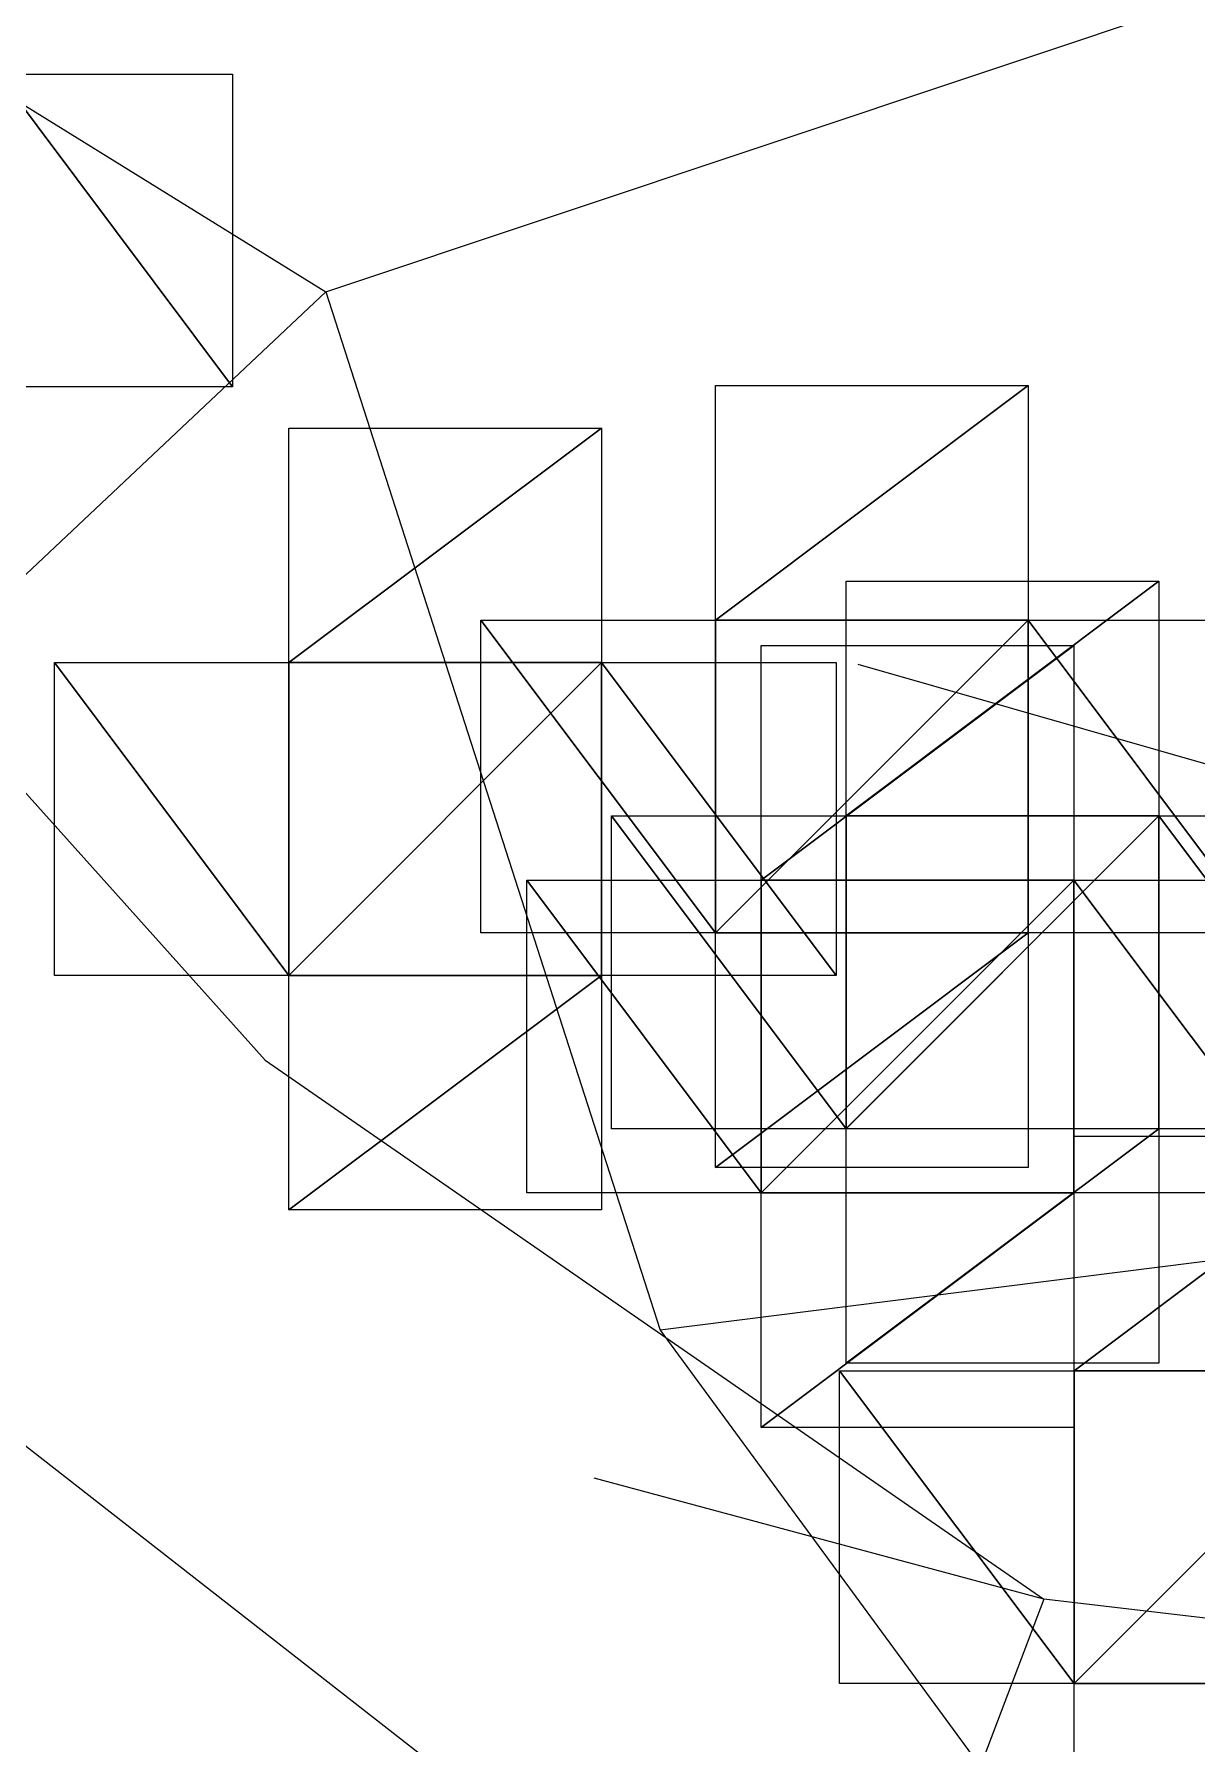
# Model space of a CAD drawing. Header units: metres. Extents: x -204 to 160, y -126 to 162.
# Drawn here: x -73.33 to -51.02, y -8.29 to 24.51 of the extents above; entities that cross this region are included whole.
import ezdxf

# ---------------------------------------------------------------- set-up
doc = ezdxf.new("R2010")
doc.units = ezdxf.units.M

msp = doc.modelspace()

# ---------------------------------------------------------------- linework, layer by layer
for p, q in [((-85.72359, 30.696587, -249.56717), (-67.73197, 19.568275, -249.09187)), ((-67.73197, 19.568275, -249.09187), (-45.795258, 26.892288, -259.76578)), ((-74.01752, 23.74234, -433.01532), (-69.51752, 23.74234, -433.01532)), ((-74.01752, 23.74234, -433.01532), (-69.51752, 23.74234, -433.01532)), ((-69.51752, 23.74234, -433.01532), (-69.51752, 17.74234, -433.01532)), ((-69.51752, 23.74234, -433.01532), (-69.51752, 17.74234, -433.01532)), ((-67.73197, 19.568275, -249.09187), (-75.52842, 12.223906, -234.33987)), ((-67.73197, 19.568275, -249.09187), (-61.3136, -0.35324383, -254.76593)), ((-69.51752, 17.74234, -433.01532), (-74.01752, 17.74234, -433.01532)), ((-69.51752, 17.74234, -433.01532), (-74.01752, 17.74234, -433.01532)), ((-60.253967, 13.269867, -433.01532), (-60.253967, 17.769867, -433.01532)), ((-60.253967, 17.769867, -433.01532), (-54.253967, 17.769867, -433.01532)), ((-60.253967, 13.269867, -433.01532), (-60.253967, 17.769867, -433.01532)), ((-60.253967, 17.769867, -433.01532), (-54.253967, 17.769867, -433.01532)), ((-60.253967, 13.269867, -433.01532), (-60.253967, 17.769867, -433.01532)), ((-60.253967, 17.769867, -433.01532), (-54.253967, 17.769867, -433.01532)), ((-60.253967, 13.269867, -433.01532), (-60.253967, 17.769867, -433.01532)), ((-60.253967, 17.769867, -433.01532), (-54.253967, 17.769867, -433.01532)), ((-60.253967, 13.269867, -433.01532), (-60.253967, 17.769867, -433.01532)), ((-60.253967, 17.769867, -433.01532), (-54.253967, 17.769867, -433.01532)), ((-60.253967, 13.269867, -433.01532), (-60.253967, 17.769867, -433.01532)), ((-60.253967, 17.769867, -433.01532), (-54.253967, 17.769867, -433.01532)), ((-60.253967, 13.269867, -433.01532), (-60.253967, 17.769867, -433.01532)), ((-60.253967, 17.769867, -433.01532), (-54.253967, 17.769867, -433.01532)), ((-60.253967, 13.269867, -433.01532), (-60.253967, 17.769867, -433.01532)), ((-60.253967, 17.769867, -433.01532), (-54.253967, 17.769867, -433.01532)), ((-54.253967, 17.769867, -433.01532), (-54.253967, 13.269867, -433.01532)), ((-54.253967, 17.769867, -433.01532), (-54.253967, 13.269867, -433.01532)), ((-54.253967, 17.769867, -433.01532), (-54.253967, 13.269867, -433.01532)), ((-54.253967, 17.769867, -433.01532), (-54.253967, 13.269867, -433.01532)), ((-54.253967, 17.769867, -433.01532), (-54.253967, 13.269867, -433.01532)), ((-54.253967, 17.769867, -433.01532), (-54.253967, 13.269867, -433.01532)), ((-54.253967, 17.769867, -433.01532), (-54.253967, 13.269867, -433.01532)), ((-54.253967, 17.769867, -433.01532), (-54.253967, 13.269867, -433.01532)), ((-68.437195, 12.455078, -433.01532), (-68.437195, 16.955078, -433.01532)), ((-68.437195, 16.955078, -433.01532), (-62.437195, 16.955078, -433.01532)), ((-68.437195, 12.455078, -433.01532), (-68.437195, 16.955078, -433.01532)), ((-68.437195, 16.955078, -433.01532), (-62.437195, 16.955078, -433.01532)), ((-68.437195, 12.455078, -433.01532), (-68.437195, 16.955078, -433.01532)), ((-68.437195, 16.955078, -433.01532), (-62.437195, 16.955078, -433.01532)), ((-68.437195, 12.455078, -433.01532), (-68.437195, 16.955078, -433.01532)), ((-68.437195, 16.955078, -433.01532), (-62.437195, 16.955078, -433.01532)), ((-68.437195, 12.455078, -433.01532), (-68.437195, 16.955078, -433.01532)), ((-68.437195, 16.955078, -433.01532), (-62.437195, 16.955078, -433.01532)), ((-62.437195, 16.955078, -433.01532), (-62.437195, 12.455078, -433.01532)), ((-62.437195, 16.955078, -433.01532), (-62.437195, 12.455078, -433.01532)), ((-62.437195, 16.955078, -433.01532), (-62.437195, 12.455078, -433.01532)), ((-62.437195, 16.955078, -433.01532), (-62.437195, 12.455078, -433.01532)), ((-62.437195, 16.955078, -433.01532), (-62.437195, 12.455078, -433.01532)), ((-57.74759, 9.514709, -433.01532), (-57.74759, 14.014709, -433.01532)), ((-57.74759, 14.014709, -433.01532), (-51.74759, 14.014709, -433.01532)), ((-57.74759, 9.514709, -433.01532), (-57.74759, 14.014709, -433.01532)), ((-57.74759, 14.014709, -433.01532), (-51.74759, 14.014709, -433.01532)), ((-51.74759, 14.014709, -433.01532), (-51.74759, 9.514709, -433.01532)), ((-51.74759, 14.014709, -433.01532), (-51.74759, 9.514709, -433.01532)), ((-64.75397, 7.269867, -433.01532), (-64.75397, 13.269867, -433.01532)), ((-64.75397, 13.269867, -433.01532), (-60.253967, 13.269867, -433.01532)), ((-64.75397, 7.269867, -433.01532), (-64.75397, 13.269867, -433.01532)), ((-64.75397, 13.269867, -433.01532), (-60.253967, 13.269867, -433.01532)), ((-64.75397, 7.269867, -433.01532), (-64.75397, 13.269867, -433.01532)), ((-64.75397, 13.269867, -433.01532), (-60.253967, 13.269867, -433.01532)), ((-64.75397, 7.269867, -433.01532), (-64.75397, 13.269867, -433.01532)), ((-64.75397, 13.269867, -433.01532), (-60.253967, 13.269867, -433.01532)), ((-64.75397, 7.269867, -433.01532), (-64.75397, 13.269867, -433.01532)), ((-64.75397, 13.269867, -433.01532), (-60.253967, 13.269867, -433.01532)), ((-64.75397, 7.269867, -433.01532), (-64.75397, 13.269867, -433.01532)), ((-64.75397, 13.269867, -433.01532), (-60.253967, 13.269867, -433.01532)), ((-64.75397, 7.269867, -433.01532), (-64.75397, 13.269867, -433.01532)), ((-64.75397, 13.269867, -433.01532), (-60.253967, 13.269867, -433.01532)), ((-64.75397, 7.269867, -433.01532), (-64.75397, 13.269867, -433.01532)), ((-64.75397, 13.269867, -433.01532), (-60.253967, 13.269867, -433.01532)), ((-54.253967, 13.269867, -433.01532), (-49.753967, 13.269867, -433.01532)), ((-54.253967, 13.269867, -433.01532), (-49.753967, 13.269867, -433.01532)), ((-54.253967, 13.269867, -433.01532), (-49.753967, 13.269867, -433.01532)), ((-54.253967, 13.269867, -433.01532), (-49.753967, 13.269867, -433.01532)), ((-54.253967, 13.269867, -433.01532), (-49.753967, 13.269867, -433.01532)), ((-54.253967, 13.269867, -433.01532), (-49.753967, 13.269867, -433.01532)), ((-54.253967, 13.269867, -433.01532), (-49.753967, 13.269867, -433.01532)), ((-54.253967, 13.269867, -433.01532), (-49.753967, 13.269867, -433.01532)), ((-59.375275, 8.281982, -433.01532), (-59.375275, 12.781982, -433.01532)), ((-59.375275, 12.781982, -433.01532), (-53.375275, 12.781982, -433.01532)), ((-59.375275, 8.281982, -433.01532), (-59.375275, 12.781982, -433.01532)), ((-59.375275, 12.781982, -433.01532), (-53.375275, 12.781982, -433.01532)), ((-59.375275, 8.281982, -433.01532), (-59.375275, 12.781982, -433.01532)), ((-59.375275, 12.781982, -433.01532), (-53.375275, 12.781982, -433.01532)), ((-59.375275, 8.281982, -433.01532), (-59.375275, 12.781982, -433.01532)), ((-59.375275, 12.781982, -433.01532), (-53.375275, 12.781982, -433.01532)), ((-53.375275, 12.781982, -433.01532), (-53.375275, 8.281982, -433.01532)), ((-53.375275, 12.781982, -433.01532), (-53.375275, 8.281982, -433.01532)), ((-53.375275, 12.781982, -433.01532), (-53.375275, 8.281982, -433.01532)), ((-53.375275, 12.781982, -433.01532), (-53.375275, 8.281982, -433.01532)), ((-75.52842, 12.223906, -234.33987), (-68.89032, 4.8287125, -215.95102)), ((-72.937195, 6.455078, -433.01532), (-72.937195, 12.455078, -433.01532)), ((-72.937195, 12.455078, -433.01532), (-68.437195, 12.455078, -433.01532)), ((-72.937195, 6.455078, -433.01532), (-72.937195, 12.455078, -433.01532)), ((-72.937195, 12.455078, -433.01532), (-68.437195, 12.455078, -433.01532)), ((-72.937195, 6.455078, -433.01532), (-72.937195, 12.455078, -433.01532)), ((-72.937195, 12.455078, -433.01532), (-68.437195, 12.455078, -433.01532)), ((-72.937195, 6.455078, -433.01532), (-72.937195, 12.455078, -433.01532)), ((-72.937195, 12.455078, -433.01532), (-68.437195, 12.455078, -433.01532)), ((-72.937195, 6.455078, -433.01532), (-72.937195, 12.455078, -433.01532)), ((-72.937195, 12.455078, -433.01532), (-68.437195, 12.455078, -433.01532)), ((-62.437195, 12.455078, -433.01532), (-57.937195, 12.455078, -433.01532)), ((-62.437195, 12.455078, -433.01532), (-57.937195, 12.455078, -433.01532)), ((-62.437195, 12.455078, -433.01532), (-57.937195, 12.455078, -433.01532)), ((-62.437195, 12.455078, -433.01532), (-57.937195, 12.455078, -433.01532)), ((-62.437195, 12.455078, -433.01532), (-57.937195, 12.455078, -433.01532)), ((-57.937195, 12.455078, -433.01532), (-57.937195, 6.455078, -433.01532)), ((-57.937195, 12.455078, -433.01532), (-57.937195, 6.455078, -433.01532)), ((-57.937195, 12.455078, -433.01532), (-57.937195, 6.455078, -433.01532)), ((-57.937195, 12.455078, -433.01532), (-57.937195, 6.455078, -433.01532)), ((-57.937195, 12.455078, -433.01532), (-57.937195, 6.455078, -433.01532)), ((-57.518837, 12.426746, -302.49725), (-37.855213, 6.790251, -286.30136)), ((-62.24759, 3.5147095, -433.01532), (-62.24759, 9.514709, -433.01532)), ((-62.24759, 9.514709, -433.01532), (-57.74759, 9.514709, -433.01532)), ((-62.24759, 3.5147095, -433.01532), (-62.24759, 9.514709, -433.01532)), ((-62.24759, 9.514709, -433.01532), (-57.74759, 9.514709, -433.01532)), ((-51.74759, 9.514709, -433.01532), (-47.24759, 9.514709, -433.01532)), ((-51.74759, 9.514709, -433.01532), (-47.24759, 9.514709, -433.01532)), ((-63.875275, 2.2819824, -433.01532), (-63.875275, 8.281982, -433.01532)), ((-63.875275, 8.281982, -433.01532), (-59.375275, 8.281982, -433.01532)), ((-63.875275, 2.2819824, -433.01532), (-63.875275, 8.281982, -433.01532)), ((-63.875275, 8.281982, -433.01532), (-59.375275, 8.281982, -433.01532)), ((-63.875275, 2.2819824, -433.01532), (-63.875275, 8.281982, -433.01532)), ((-63.875275, 8.281982, -433.01532), (-59.375275, 8.281982, -433.01532)), ((-63.875275, 2.2819824, -433.01532), (-63.875275, 8.281982, -433.01532)), ((-63.875275, 8.281982, -433.01532), (-59.375275, 8.281982, -433.01532)), ((-53.375275, 8.281982, -433.01532), (-48.875275, 8.281982, -433.01532)), ((-53.375275, 8.281982, -433.01532), (-48.875275, 8.281982, -433.01532)), ((-53.375275, 8.281982, -433.01532), (-48.875275, 8.281982, -433.01532)), ((-53.375275, 8.281982, -433.01532), (-48.875275, 8.281982, -433.01532)), ((-60.253967, 7.269867, -433.01532), (-64.75397, 7.269867, -433.01532)), ((-60.253967, 7.269867, -433.01532), (-64.75397, 7.269867, -433.01532)), ((-60.253967, 7.269867, -433.01532), (-64.75397, 7.269867, -433.01532)), ((-60.253967, 7.269867, -433.01532), (-64.75397, 7.269867, -433.01532)), ((-60.253967, 7.269867, -433.01532), (-64.75397, 7.269867, -433.01532)), ((-60.253967, 7.269867, -433.01532), (-64.75397, 7.269867, -433.01532)), ((-60.253967, 7.269867, -433.01532), (-64.75397, 7.269867, -433.01532)), ((-60.253967, 7.269867, -433.01532), (-64.75397, 7.269867, -433.01532)), ((-60.253967, 2.769867, -433.01532), (-60.253967, 7.269867, -433.01532)), ((-60.253967, 2.769867, -433.01532), (-60.253967, 7.269867, -433.01532)), ((-60.253967, 2.769867, -433.01532), (-60.253967, 7.269867, -433.01532)), ((-60.253967, 2.769867, -433.01532), (-60.253967, 7.269867, -433.01532)), ((-60.253967, 2.769867, -433.01532), (-60.253967, 7.269867, -433.01532)), ((-60.253967, 2.769867, -433.01532), (-60.253967, 7.269867, -433.01532)), ((-60.253967, 2.769867, -433.01532), (-60.253967, 7.269867, -433.01532)), ((-60.253967, 2.769867, -433.01532), (-60.253967, 7.269867, -433.01532)), ((-49.753967, 7.269867, -433.01532), (-54.253967, 7.269867, -433.01532)), ((-54.253967, 7.269867, -433.01532), (-54.253967, 2.769867, -433.01532)), ((-49.753967, 7.269867, -433.01532), (-54.253967, 7.269867, -433.01532)), ((-54.253967, 7.269867, -433.01532), (-54.253967, 2.769867, -433.01532)), ((-49.753967, 7.269867, -433.01532), (-54.253967, 7.269867, -433.01532)), ((-54.253967, 7.269867, -433.01532), (-54.253967, 2.769867, -433.01532)), ((-49.753967, 7.269867, -433.01532), (-54.253967, 7.269867, -433.01532)), ((-54.253967, 7.269867, -433.01532), (-54.253967, 2.769867, -433.01532)), ((-49.753967, 7.269867, -433.01532), (-54.253967, 7.269867, -433.01532)), ((-54.253967, 7.269867, -433.01532), (-54.253967, 2.769867, -433.01532)), ((-49.753967, 7.269867, -433.01532), (-54.253967, 7.269867, -433.01532)), ((-54.253967, 7.269867, -433.01532), (-54.253967, 2.769867, -433.01532)), ((-49.753967, 7.269867, -433.01532), (-54.253967, 7.269867, -433.01532)), ((-54.253967, 7.269867, -433.01532), (-54.253967, 2.769867, -433.01532)), ((-49.753967, 7.269867, -433.01532), (-54.253967, 7.269867, -433.01532)), ((-54.253967, 7.269867, -433.01532), (-54.253967, 2.769867, -433.01532)), ((-68.437195, 6.455078, -433.01532), (-72.937195, 6.455078, -433.01532)), ((-68.437195, 6.455078, -433.01532), (-72.937195, 6.455078, -433.01532)), ((-68.437195, 6.455078, -433.01532), (-72.937195, 6.455078, -433.01532)), ((-68.437195, 6.455078, -433.01532), (-72.937195, 6.455078, -433.01532)), ((-68.437195, 6.455078, -433.01532), (-72.937195, 6.455078, -433.01532)), ((-68.437195, 1.9550781, -433.01532), (-68.437195, 6.455078, -433.01532)), ((-68.437195, 1.9550781, -433.01532), (-68.437195, 6.455078, -433.01532)), ((-68.437195, 1.9550781, -433.01532), (-68.437195, 6.455078, -433.01532)), ((-68.437195, 1.9550781, -433.01532), (-68.437195, 6.455078, -433.01532)), ((-68.437195, 1.9550781, -433.01532), (-68.437195, 6.455078, -433.01532)), ((-57.937195, 6.455078, -433.01532), (-62.437195, 6.455078, -433.01532)), ((-62.437195, 6.455078, -433.01532), (-62.437195, 1.9550781, -433.01532)), ((-57.937195, 6.455078, -433.01532), (-62.437195, 6.455078, -433.01532)), ((-62.437195, 6.455078, -433.01532), (-62.437195, 1.9550781, -433.01532)), ((-57.937195, 6.455078, -433.01532), (-62.437195, 6.455078, -433.01532)), ((-62.437195, 6.455078, -433.01532), (-62.437195, 1.9550781, -433.01532)), ((-57.937195, 6.455078, -433.01532), (-62.437195, 6.455078, -433.01532)), ((-62.437195, 6.455078, -433.01532), (-62.437195, 1.9550781, -433.01532)), ((-57.937195, 6.455078, -433.01532), (-62.437195, 6.455078, -433.01532)), ((-62.437195, 6.455078, -433.01532), (-62.437195, 1.9550781, -433.01532)), ((-68.89032, 4.8287125, -215.95102), (-53.95295, -5.5106955, -213.70636)), ((-57.74759, 3.5147095, -433.01532), (-62.24759, 3.5147095, -433.01532)), ((-57.74759, 3.5147095, -433.01532), (-62.24759, 3.5147095, -433.01532)), ((-57.74759, -0.9852905, -433.01532), (-57.74759, 3.5147095, -433.01532)), ((-57.74759, -0.9852905, -433.01532), (-57.74759, 3.5147095, -433.01532)), ((-53.36969, -1.1311188, -433.01532), (-53.36969, 3.3688812, -433.01532)), ((-53.36969, 3.3688812, -433.01532), (-47.36969, 3.3688812, -433.01532)), ((-53.36969, -1.1311188, -433.01532), (-53.36969, 3.3688812, -433.01532)), ((-53.36969, 3.3688812, -433.01532), (-47.36969, 3.3688812, -433.01532)), ((-53.36969, -1.1311188, -433.01532), (-53.36969, 3.3688812, -433.01532)), ((-53.36969, 3.3688812, -433.01532), (-47.36969, 3.3688812, -433.01532)), ((-47.24759, 3.5147095, -433.01532), (-51.74759, 3.5147095, -433.01532)), ((-51.74759, 3.5147095, -433.01532), (-51.74759, -0.9852905, -433.01532)), ((-47.24759, 3.5147095, -433.01532), (-51.74759, 3.5147095, -433.01532)), ((-51.74759, 3.5147095, -433.01532), (-51.74759, -0.9852905, -433.01532)), ((-33.589653, 3.1471195, -258.0002), (-61.3136, -0.35324383, -254.76593)), ((-54.253967, 2.769867, -433.01532), (-60.253967, 2.769867, -433.01532)), ((-54.253967, 2.769867, -433.01532), (-60.253967, 2.769867, -433.01532)), ((-54.253967, 2.769867, -433.01532), (-60.253967, 2.769867, -433.01532)), ((-54.253967, 2.769867, -433.01532), (-60.253967, 2.769867, -433.01532)), ((-54.253967, 2.769867, -433.01532), (-60.253967, 2.769867, -433.01532)), ((-54.253967, 2.769867, -433.01532), (-60.253967, 2.769867, -433.01532)), ((-54.253967, 2.769867, -433.01532), (-60.253967, 2.769867, -433.01532)), ((-54.253967, 2.769867, -433.01532), (-60.253967, 2.769867, -433.01532)), ((-59.375275, 2.2819824, -433.01532), (-63.875275, 2.2819824, -433.01532)), ((-59.375275, 2.2819824, -433.01532), (-63.875275, 2.2819824, -433.01532)), ((-59.375275, 2.2819824, -433.01532), (-63.875275, 2.2819824, -433.01532)), ((-59.375275, 2.2819824, -433.01532), (-63.875275, 2.2819824, -433.01532)), ((-59.375275, -2.2180176, -433.01532), (-59.375275, 2.2819824, -433.01532)), ((-59.375275, -2.2180176, -433.01532), (-59.375275, 2.2819824, -433.01532)), ((-59.375275, -2.2180176, -433.01532), (-59.375275, 2.2819824, -433.01532)), ((-59.375275, -2.2180176, -433.01532), (-59.375275, 2.2819824, -433.01532)), ((-48.875275, 2.2819824, -433.01532), (-53.375275, 2.2819824, -433.01532)), ((-53.375275, 2.2819824, -433.01532), (-53.375275, -2.2180176, -433.01532)), ((-48.875275, 2.2819824, -433.01532), (-53.375275, 2.2819824, -433.01532)), ((-53.375275, 2.2819824, -433.01532), (-53.375275, -2.2180176, -433.01532)), ((-48.875275, 2.2819824, -433.01532), (-53.375275, 2.2819824, -433.01532)), ((-53.375275, 2.2819824, -433.01532), (-53.375275, -2.2180176, -433.01532)), ((-48.875275, 2.2819824, -433.01532), (-53.375275, 2.2819824, -433.01532)), ((-53.375275, 2.2819824, -433.01532), (-53.375275, -2.2180176, -433.01532)), ((-62.437195, 1.9550781, -433.01532), (-68.437195, 1.9550781, -433.01532)), ((-62.437195, 1.9550781, -433.01532), (-68.437195, 1.9550781, -433.01532)), ((-62.437195, 1.9550781, -433.01532), (-68.437195, 1.9550781, -433.01532)), ((-62.437195, 1.9550781, -433.01532), (-68.437195, 1.9550781, -433.01532)), ((-62.437195, 1.9550781, -433.01532), (-68.437195, 1.9550781, -433.01532)), ((-57.561813, -15.001169, -238.16144), (-77.416885, 0.4847765, -233.89755)), ((-61.3136, -0.35324383, -254.76593), (-47.361496, -19.359016, -256.12433)), ((-57.86969, -7.131119, -433.01532), (-57.86969, -1.1311188, -433.01532)), ((-57.86969, -1.1311188, -433.01532), (-53.36969, -1.1311188, -433.01532)), ((-57.86969, -7.131119, -433.01532), (-57.86969, -1.1311188, -433.01532)), ((-57.86969, -1.1311188, -433.01532), (-53.36969, -1.1311188, -433.01532)), ((-57.86969, -7.131119, -433.01532), (-57.86969, -1.1311188, -433.01532)), ((-57.86969, -1.1311188, -433.01532), (-53.36969, -1.1311188, -433.01532)), ((-51.74759, -0.9852905, -433.01532), (-57.74759, -0.9852905, -433.01532)), ((-51.74759, -0.9852905, -433.01532), (-57.74759, -0.9852905, -433.01532)), ((-53.375275, -2.2180176, -433.01532), (-59.375275, -2.2180176, -433.01532)), ((-53.375275, -2.2180176, -433.01532), (-59.375275, -2.2180176, -433.01532)), ((-53.375275, -2.2180176, -433.01532), (-59.375275, -2.2180176, -433.01532)), ((-53.375275, -2.2180176, -433.01532), (-59.375275, -2.2180176, -433.01532)), ((-53.95295, -5.5106955, -213.70636), (-62.581005, -3.1904678, -191.4325)), ((-53.95295, -5.5106955, -213.70636), (-57.561813, -15.001169, -238.16144)), ((-31.44392, -8.138844, -212.03003), (-53.95295, -5.5106955, -213.70636)), ((-53.36969, -7.131119, -433.01532), (-57.86969, -7.131119, -433.01532)), ((-53.36969, -7.131119, -433.01532), (-57.86969, -7.131119, -433.01532)), ((-53.36969, -7.131119, -433.01532), (-57.86969, -7.131119, -433.01532)), ((-53.36969, -11.631119, -433.01532), (-53.36969, -7.131119, -433.01532)), ((-53.36969, -11.631119, -433.01532), (-53.36969, -7.131119, -433.01532)), ((-53.36969, -11.631119, -433.01532), (-53.36969, -7.131119, -433.01532))]:
    msp.add_line(p, q)
for points in [[(-74.01752, 23.74234, -433.01532), (-69.51752, 23.74234, -433.01532), (-69.51752, 17.74234, -433.01532), (-69.51742, 17.74244, -433.01523)], [(-74.01752, 23.74234, -433.01532), (-69.51752, 17.74234, -433.01532), (-74.01752, 17.74234, -433.01532), (-74.01742, 17.74244, -433.01523)], [(-74.01752, 23.74234, -433.01532), (-69.51752, 23.74234, -433.01532), (-69.51752, 17.74234, -433.01532), (-69.51742, 17.74244, -433.01523)], [(-74.01752, 23.74234, -433.01532), (-69.51752, 17.74234, -433.01532), (-74.01752, 17.74234, -433.01532), (-74.01742, 17.74244, -433.01523)], [(-60.253967, 13.269867, -433.01532), (-60.253967, 17.769867, -433.01532), (-54.253967, 17.769867, -433.01532), (-54.25387, 17.769966, -433.01523)], [(-60.253967, 13.269867, -433.01532), (-60.253967, 17.769867, -433.01532), (-54.253967, 17.769867, -433.01532), (-54.25387, 17.769966, -433.01523)], [(-60.253967, 13.269867, -433.01532), (-60.253967, 17.769867, -433.01532), (-54.253967, 17.769867, -433.01532), (-54.25387, 17.769966, -433.01523)], [(-60.253967, 13.269867, -433.01532), (-60.253967, 17.769867, -433.01532), (-54.253967, 17.769867, -433.01532), (-54.25387, 17.769966, -433.01523)], [(-60.253967, 13.269867, -433.01532), (-60.253967, 17.769867, -433.01532), (-54.253967, 17.769867, -433.01532), (-54.25387, 17.769966, -433.01523)], [(-60.253967, 13.269867, -433.01532), (-60.253967, 17.769867, -433.01532), (-54.253967, 17.769867, -433.01532), (-54.25387, 17.769966, -433.01523)], [(-60.253967, 13.269867, -433.01532), (-60.253967, 17.769867, -433.01532), (-54.253967, 17.769867, -433.01532), (-54.25387, 17.769966, -433.01523)], [(-60.253967, 13.269867, -433.01532), (-60.253967, 17.769867, -433.01532), (-54.253967, 17.769867, -433.01532), (-54.25387, 17.769966, -433.01523)], [(-60.253967, 13.269867, -433.01532), (-54.253967, 17.769867, -433.01532), (-54.253967, 13.269867, -433.01532), (-54.25387, 13.269967, -433.01523)], [(-60.253967, 13.269867, -433.01532), (-54.253967, 17.769867, -433.01532), (-54.253967, 13.269867, -433.01532), (-54.25387, 13.269967, -433.01523)], [(-60.253967, 13.269867, -433.01532), (-54.253967, 17.769867, -433.01532), (-54.253967, 13.269867, -433.01532), (-54.25387, 13.269967, -433.01523)], [(-60.253967, 13.269867, -433.01532), (-54.253967, 17.769867, -433.01532), (-54.253967, 13.269867, -433.01532), (-54.25387, 13.269967, -433.01523)], [(-60.253967, 13.269867, -433.01532), (-54.253967, 17.769867, -433.01532), (-54.253967, 13.269867, -433.01532), (-54.25387, 13.269967, -433.01523)], [(-60.253967, 13.269867, -433.01532), (-54.253967, 17.769867, -433.01532), (-54.253967, 13.269867, -433.01532), (-54.25387, 13.269967, -433.01523)], [(-60.253967, 13.269867, -433.01532), (-54.253967, 17.769867, -433.01532), (-54.253967, 13.269867, -433.01532), (-54.25387, 13.269967, -433.01523)], [(-60.253967, 13.269867, -433.01532), (-54.253967, 17.769867, -433.01532), (-54.253967, 13.269867, -433.01532), (-54.25387, 13.269967, -433.01523)], [(-68.437195, 12.455078, -433.01532), (-68.437195, 16.955078, -433.01532), (-62.437195, 16.955078, -433.01532), (-62.437096, 16.955177, -433.01523)], [(-68.437195, 12.455078, -433.01532), (-68.437195, 16.955078, -433.01532), (-62.437195, 16.955078, -433.01532), (-62.437096, 16.955177, -433.01523)], [(-68.437195, 12.455078, -433.01532), (-68.437195, 16.955078, -433.01532), (-62.437195, 16.955078, -433.01532), (-62.437096, 16.955177, -433.01523)], [(-68.437195, 12.455078, -433.01532), (-68.437195, 16.955078, -433.01532), (-62.437195, 16.955078, -433.01532), (-62.437096, 16.955177, -433.01523)], [(-68.437195, 12.455078, -433.01532), (-68.437195, 16.955078, -433.01532), (-62.437195, 16.955078, -433.01532), (-62.437096, 16.955177, -433.01523)], [(-68.437195, 12.455078, -433.01532), (-62.437195, 16.955078, -433.01532), (-62.437195, 12.455078, -433.01532), (-62.437096, 12.455178, -433.01523)], [(-68.437195, 12.455078, -433.01532), (-62.437195, 16.955078, -433.01532), (-62.437195, 12.455078, -433.01532), (-62.437096, 12.455178, -433.01523)], [(-68.437195, 12.455078, -433.01532), (-62.437195, 16.955078, -433.01532), (-62.437195, 12.455078, -433.01532), (-62.437096, 12.455178, -433.01523)], [(-68.437195, 12.455078, -433.01532), (-62.437195, 16.955078, -433.01532), (-62.437195, 12.455078, -433.01532), (-62.437096, 12.455178, -433.01523)], [(-68.437195, 12.455078, -433.01532), (-62.437195, 16.955078, -433.01532), (-62.437195, 12.455078, -433.01532), (-62.437096, 12.455178, -433.01523)], [(-57.74759, 9.514709, -433.01532), (-57.74759, 14.014709, -433.01532), (-51.74759, 14.014709, -433.01532), (-51.74749, 14.01481, -433.01523)], [(-57.74759, 9.514709, -433.01532), (-57.74759, 14.014709, -433.01532), (-51.74759, 14.014709, -433.01532), (-51.74749, 14.01481, -433.01523)], [(-57.74759, 9.514709, -433.01532), (-51.74759, 14.014709, -433.01532), (-51.74759, 9.514709, -433.01532), (-51.74749, 9.51481, -433.01523)], [(-57.74759, 9.514709, -433.01532), (-51.74759, 14.014709, -433.01532), (-51.74759, 9.514709, -433.01532), (-51.74749, 9.51481, -433.01523)], [(-60.253967, 7.269867, -433.01532), (-64.75397, 7.269867, -433.01532), (-64.75397, 13.269867, -433.01532), (-64.75387, 13.269967, -433.01523)], [(-60.253967, 7.269867, -433.01532), (-64.75397, 13.269867, -433.01532), (-60.253967, 13.269867, -433.01532), (-60.25387, 13.269967, -433.01523)], [(-60.253967, 7.269867, -433.01532), (-64.75397, 7.269867, -433.01532), (-64.75397, 13.269867, -433.01532), (-64.75387, 13.269967, -433.01523)], [(-60.253967, 7.269867, -433.01532), (-64.75397, 13.269867, -433.01532), (-60.253967, 13.269867, -433.01532), (-60.25387, 13.269967, -433.01523)], [(-60.253967, 7.269867, -433.01532), (-64.75397, 7.269867, -433.01532), (-64.75397, 13.269867, -433.01532), (-64.75387, 13.269967, -433.01523)], [(-60.253967, 7.269867, -433.01532), (-64.75397, 13.269867, -433.01532), (-60.253967, 13.269867, -433.01532), (-60.25387, 13.269967, -433.01523)], [(-60.253967, 7.269867, -433.01532), (-64.75397, 7.269867, -433.01532), (-64.75397, 13.269867, -433.01532), (-64.75387, 13.269967, -433.01523)], [(-60.253967, 7.269867, -433.01532), (-64.75397, 13.269867, -433.01532), (-60.253967, 13.269867, -433.01532), (-60.25387, 13.269967, -433.01523)], [(-60.253967, 7.269867, -433.01532), (-64.75397, 7.269867, -433.01532), (-64.75397, 13.269867, -433.01532), (-64.75387, 13.269967, -433.01523)], [(-60.253967, 7.269867, -433.01532), (-64.75397, 13.269867, -433.01532), (-60.253967, 13.269867, -433.01532), (-60.25387, 13.269967, -433.01523)], [(-60.253967, 7.269867, -433.01532), (-64.75397, 7.269867, -433.01532), (-64.75397, 13.269867, -433.01532), (-64.75387, 13.269967, -433.01523)], [(-60.253967, 7.269867, -433.01532), (-64.75397, 13.269867, -433.01532), (-60.253967, 13.269867, -433.01532), (-60.25387, 13.269967, -433.01523)], [(-60.253967, 7.269867, -433.01532), (-64.75397, 7.269867, -433.01532), (-64.75397, 13.269867, -433.01532), (-64.75387, 13.269967, -433.01523)], [(-60.253967, 7.269867, -433.01532), (-64.75397, 13.269867, -433.01532), (-60.253967, 13.269867, -433.01532), (-60.25387, 13.269967, -433.01523)], [(-60.253967, 7.269867, -433.01532), (-64.75397, 7.269867, -433.01532), (-64.75397, 13.269867, -433.01532), (-64.75387, 13.269967, -433.01523)], [(-60.253967, 7.269867, -433.01532), (-64.75397, 13.269867, -433.01532), (-60.253967, 13.269867, -433.01532), (-60.25387, 13.269967, -433.01523)], [(-60.253967, 7.269867, -433.01532), (-60.253967, 13.269867, -433.01532), (-54.253967, 13.269867, -433.01532), (-54.25387, 13.269967, -433.01523)], [(-60.253967, 7.269867, -433.01532), (-60.253967, 13.269867, -433.01532), (-54.253967, 13.269867, -433.01532), (-54.25387, 13.269967, -433.01523)], [(-60.253967, 7.269867, -433.01532), (-60.253967, 13.269867, -433.01532), (-54.253967, 13.269867, -433.01532), (-54.25387, 13.269967, -433.01523)], [(-60.253967, 7.269867, -433.01532), (-60.253967, 13.269867, -433.01532), (-54.253967, 13.269867, -433.01532), (-54.25387, 13.269967, -433.01523)], [(-60.253967, 7.269867, -433.01532), (-60.253967, 13.269867, -433.01532), (-54.253967, 13.269867, -433.01532), (-54.25387, 13.269967, -433.01523)], [(-60.253967, 7.269867, -433.01532), (-60.253967, 13.269867, -433.01532), (-54.253967, 13.269867, -433.01532), (-54.25387, 13.269967, -433.01523)], [(-60.253967, 7.269867, -433.01532), (-60.253967, 13.269867, -433.01532), (-54.253967, 13.269867, -433.01532), (-54.25387, 13.269967, -433.01523)], [(-60.253967, 7.269867, -433.01532), (-60.253967, 13.269867, -433.01532), (-54.253967, 13.269867, -433.01532), (-54.25387, 13.269967, -433.01523)], [(-54.253967, 13.269867, -433.01532), (-54.253967, 7.269867, -433.01532), (-60.253967, 7.269867, -433.01532), (-60.25387, 7.269967, -433.01523)], [(-54.253967, 13.269867, -433.01532), (-54.253967, 7.269867, -433.01532), (-60.253967, 7.269867, -433.01532), (-60.25387, 7.269967, -433.01523)], [(-54.253967, 13.269867, -433.01532), (-54.253967, 7.269867, -433.01532), (-60.253967, 7.269867, -433.01532), (-60.25387, 7.269967, -433.01523)], [(-54.253967, 13.269867, -433.01532), (-54.253967, 7.269867, -433.01532), (-60.253967, 7.269867, -433.01532), (-60.25387, 7.269967, -433.01523)], [(-54.253967, 13.269867, -433.01532), (-54.253967, 7.269867, -433.01532), (-60.253967, 7.269867, -433.01532), (-60.25387, 7.269967, -433.01523)], [(-54.253967, 13.269867, -433.01532), (-54.253967, 7.269867, -433.01532), (-60.253967, 7.269867, -433.01532), (-60.25387, 7.269967, -433.01523)], [(-54.253967, 13.269867, -433.01532), (-54.253967, 7.269867, -433.01532), (-60.253967, 7.269867, -433.01532), (-60.25387, 7.269967, -433.01523)], [(-54.253967, 13.269867, -433.01532), (-54.253967, 7.269867, -433.01532), (-60.253967, 7.269867, -433.01532), (-60.25387, 7.269967, -433.01523)], [(-54.253967, 13.269867, -433.01532), (-49.753967, 13.269867, -433.01532), (-49.753967, 7.269867, -433.01532), (-49.75387, 7.269967, -433.01523)], [(-54.253967, 13.269867, -433.01532), (-49.753967, 7.269867, -433.01532), (-54.253967, 7.269867, -433.01532), (-54.25387, 7.269967, -433.01523)], [(-54.253967, 13.269867, -433.01532), (-49.753967, 13.269867, -433.01532), (-49.753967, 7.269867, -433.01532), (-49.75387, 7.269967, -433.01523)], [(-54.253967, 13.269867, -433.01532), (-49.753967, 7.269867, -433.01532), (-54.253967, 7.269867, -433.01532), (-54.25387, 7.269967, -433.01523)], [(-54.253967, 13.269867, -433.01532), (-49.753967, 13.269867, -433.01532), (-49.753967, 7.269867, -433.01532), (-49.75387, 7.269967, -433.01523)], [(-54.253967, 13.269867, -433.01532), (-49.753967, 7.269867, -433.01532), (-54.253967, 7.269867, -433.01532), (-54.25387, 7.269967, -433.01523)], [(-54.253967, 13.269867, -433.01532), (-49.753967, 13.269867, -433.01532), (-49.753967, 7.269867, -433.01532), (-49.75387, 7.269967, -433.01523)], [(-54.253967, 13.269867, -433.01532), (-49.753967, 7.269867, -433.01532), (-54.253967, 7.269867, -433.01532), (-54.25387, 7.269967, -433.01523)], [(-54.253967, 13.269867, -433.01532), (-49.753967, 13.269867, -433.01532), (-49.753967, 7.269867, -433.01532), (-49.75387, 7.269967, -433.01523)], [(-54.253967, 13.269867, -433.01532), (-49.753967, 7.269867, -433.01532), (-54.253967, 7.269867, -433.01532), (-54.25387, 7.269967, -433.01523)], [(-54.253967, 13.269867, -433.01532), (-49.753967, 13.269867, -433.01532), (-49.753967, 7.269867, -433.01532), (-49.75387, 7.269967, -433.01523)], [(-54.253967, 13.269867, -433.01532), (-49.753967, 7.269867, -433.01532), (-54.253967, 7.269867, -433.01532), (-54.25387, 7.269967, -433.01523)], [(-54.253967, 13.269867, -433.01532), (-49.753967, 13.269867, -433.01532), (-49.753967, 7.269867, -433.01532), (-49.75387, 7.269967, -433.01523)], [(-54.253967, 13.269867, -433.01532), (-49.753967, 7.269867, -433.01532), (-54.253967, 7.269867, -433.01532), (-54.25387, 7.269967, -433.01523)], [(-54.253967, 13.269867, -433.01532), (-49.753967, 13.269867, -433.01532), (-49.753967, 7.269867, -433.01532), (-49.75387, 7.269967, -433.01523)], [(-54.253967, 13.269867, -433.01532), (-49.753967, 7.269867, -433.01532), (-54.253967, 7.269867, -433.01532), (-54.25387, 7.269967, -433.01523)], [(-59.375275, 8.281982, -433.01532), (-59.375275, 12.781982, -433.01532), (-53.375275, 12.781982, -433.01532), (-53.375175, 12.782083, -433.01523)], [(-59.375275, 8.281982, -433.01532), (-59.375275, 12.781982, -433.01532), (-53.375275, 12.781982, -433.01532), (-53.375175, 12.782083, -433.01523)], [(-59.375275, 8.281982, -433.01532), (-59.375275, 12.781982, -433.01532), (-53.375275, 12.781982, -433.01532), (-53.375175, 12.782083, -433.01523)], [(-59.375275, 8.281982, -433.01532), (-59.375275, 12.781982, -433.01532), (-53.375275, 12.781982, -433.01532), (-53.375175, 12.782083, -433.01523)], [(-59.375275, 8.281982, -433.01532), (-53.375275, 12.781982, -433.01532), (-53.375275, 8.281982, -433.01532), (-53.375175, 8.282083, -433.01523)], [(-59.375275, 8.281982, -433.01532), (-53.375275, 12.781982, -433.01532), (-53.375275, 8.281982, -433.01532), (-53.375175, 8.282083, -433.01523)], [(-59.375275, 8.281982, -433.01532), (-53.375275, 12.781982, -433.01532), (-53.375275, 8.281982, -433.01532), (-53.375175, 8.282083, -433.01523)], [(-59.375275, 8.281982, -433.01532), (-53.375275, 12.781982, -433.01532), (-53.375275, 8.281982, -433.01532), (-53.375175, 8.282083, -433.01523)], [(-68.437195, 6.455078, -433.01532), (-72.937195, 6.455078, -433.01532), (-72.937195, 12.455078, -433.01532), (-72.937096, 12.455178, -433.01523)], [(-68.437195, 6.455078, -433.01532), (-72.937195, 12.455078, -433.01532), (-68.437195, 12.455078, -433.01532), (-68.437096, 12.455178, -433.01523)], [(-68.437195, 6.455078, -433.01532), (-72.937195, 6.455078, -433.01532), (-72.937195, 12.455078, -433.01532), (-72.937096, 12.455178, -433.01523)], [(-68.437195, 6.455078, -433.01532), (-72.937195, 12.455078, -433.01532), (-68.437195, 12.455078, -433.01532), (-68.437096, 12.455178, -433.01523)], [(-68.437195, 6.455078, -433.01532), (-72.937195, 6.455078, -433.01532), (-72.937195, 12.455078, -433.01532), (-72.937096, 12.455178, -433.01523)], [(-68.437195, 6.455078, -433.01532), (-72.937195, 12.455078, -433.01532), (-68.437195, 12.455078, -433.01532), (-68.437096, 12.455178, -433.01523)], [(-68.437195, 6.455078, -433.01532), (-72.937195, 6.455078, -433.01532), (-72.937195, 12.455078, -433.01532), (-72.937096, 12.455178, -433.01523)], [(-68.437195, 6.455078, -433.01532), (-72.937195, 12.455078, -433.01532), (-68.437195, 12.455078, -433.01532), (-68.437096, 12.455178, -433.01523)], [(-68.437195, 6.455078, -433.01532), (-72.937195, 6.455078, -433.01532), (-72.937195, 12.455078, -433.01532), (-72.937096, 12.455178, -433.01523)], [(-68.437195, 6.455078, -433.01532), (-72.937195, 12.455078, -433.01532), (-68.437195, 12.455078, -433.01532), (-68.437096, 12.455178, -433.01523)], [(-68.437195, 6.455078, -433.01532), (-68.437195, 12.455078, -433.01532), (-62.437195, 12.455078, -433.01532), (-62.437096, 12.455178, -433.01523)], [(-68.437195, 6.455078, -433.01532), (-68.437195, 12.455078, -433.01532), (-62.437195, 12.455078, -433.01532), (-62.437096, 12.455178, -433.01523)], [(-68.437195, 6.455078, -433.01532), (-68.437195, 12.455078, -433.01532), (-62.437195, 12.455078, -433.01532), (-62.437096, 12.455178, -433.01523)], [(-68.437195, 6.455078, -433.01532), (-68.437195, 12.455078, -433.01532), (-62.437195, 12.455078, -433.01532), (-62.437096, 12.455178, -433.01523)], [(-68.437195, 6.455078, -433.01532), (-68.437195, 12.455078, -433.01532), (-62.437195, 12.455078, -433.01532), (-62.437096, 12.455178, -433.01523)], [(-62.437195, 12.455078, -433.01532), (-62.437195, 6.455078, -433.01532), (-68.437195, 6.455078, -433.01532), (-68.437096, 6.4551783, -433.01523)], [(-62.437195, 12.455078, -433.01532), (-62.437195, 6.455078, -433.01532), (-68.437195, 6.455078, -433.01532), (-68.437096, 6.4551783, -433.01523)], [(-62.437195, 12.455078, -433.01532), (-62.437195, 6.455078, -433.01532), (-68.437195, 6.455078, -433.01532), (-68.437096, 6.4551783, -433.01523)], [(-62.437195, 12.455078, -433.01532), (-62.437195, 6.455078, -433.01532), (-68.437195, 6.455078, -433.01532), (-68.437096, 6.4551783, -433.01523)], [(-62.437195, 12.455078, -433.01532), (-62.437195, 6.455078, -433.01532), (-68.437195, 6.455078, -433.01532), (-68.437096, 6.4551783, -433.01523)], [(-62.437195, 12.455078, -433.01532), (-57.937195, 12.455078, -433.01532), (-57.937195, 6.455078, -433.01532), (-57.937096, 6.4551783, -433.01523)], [(-62.437195, 12.455078, -433.01532), (-57.937195, 6.455078, -433.01532), (-62.437195, 6.455078, -433.01532), (-62.437096, 6.4551783, -433.01523)], [(-62.437195, 12.455078, -433.01532), (-57.937195, 12.455078, -433.01532), (-57.937195, 6.455078, -433.01532), (-57.937096, 6.4551783, -433.01523)], [(-62.437195, 12.455078, -433.01532), (-57.937195, 6.455078, -433.01532), (-62.437195, 6.455078, -433.01532), (-62.437096, 6.4551783, -433.01523)], [(-62.437195, 12.455078, -433.01532), (-57.937195, 12.455078, -433.01532), (-57.937195, 6.455078, -433.01532), (-57.937096, 6.4551783, -433.01523)], [(-62.437195, 12.455078, -433.01532), (-57.937195, 6.455078, -433.01532), (-62.437195, 6.455078, -433.01532), (-62.437096, 6.4551783, -433.01523)], [(-62.437195, 12.455078, -433.01532), (-57.937195, 12.455078, -433.01532), (-57.937195, 6.455078, -433.01532), (-57.937096, 6.4551783, -433.01523)], [(-62.437195, 12.455078, -433.01532), (-57.937195, 6.455078, -433.01532), (-62.437195, 6.455078, -433.01532), (-62.437096, 6.4551783, -433.01523)], [(-62.437195, 12.455078, -433.01532), (-57.937195, 12.455078, -433.01532), (-57.937195, 6.455078, -433.01532), (-57.937096, 6.4551783, -433.01523)], [(-62.437195, 12.455078, -433.01532), (-57.937195, 6.455078, -433.01532), (-62.437195, 6.455078, -433.01532), (-62.437096, 6.4551783, -433.01523)], [(-57.74759, 3.5147095, -433.01532), (-62.24759, 3.5147095, -433.01532), (-62.24759, 9.514709, -433.01532), (-62.24749, 9.51481, -433.01523)], [(-57.74759, 3.5147095, -433.01532), (-62.24759, 9.514709, -433.01532), (-57.74759, 9.514709, -433.01532), (-57.74749, 9.51481, -433.01523)], [(-57.74759, 3.5147095, -433.01532), (-62.24759, 3.5147095, -433.01532), (-62.24759, 9.514709, -433.01532), (-62.24749, 9.51481, -433.01523)], [(-57.74759, 3.5147095, -433.01532), (-62.24759, 9.514709, -433.01532), (-57.74759, 9.514709, -433.01532), (-57.74749, 9.51481, -433.01523)], [(-57.74759, 3.5147095, -433.01532), (-57.74759, 9.514709, -433.01532), (-51.74759, 9.514709, -433.01532), (-51.74749, 9.51481, -433.01523)], [(-57.74759, 3.5147095, -433.01532), (-57.74759, 9.514709, -433.01532), (-51.74759, 9.514709, -433.01532), (-51.74749, 9.51481, -433.01523)], [(-51.74759, 9.514709, -433.01532), (-51.74759, 3.5147095, -433.01532), (-57.74759, 3.5147095, -433.01532), (-57.74749, 3.5148094, -433.01523)], [(-51.74759, 9.514709, -433.01532), (-51.74759, 3.5147095, -433.01532), (-57.74759, 3.5147095, -433.01532), (-57.74749, 3.5148094, -433.01523)], [(-51.74759, 9.514709, -433.01532), (-47.24759, 9.514709, -433.01532), (-47.24759, 3.5147095, -433.01532), (-47.24749, 3.5148094, -433.01523)], [(-51.74759, 9.514709, -433.01532), (-47.24759, 3.5147095, -433.01532), (-51.74759, 3.5147095, -433.01532), (-51.74749, 3.5148094, -433.01523)], [(-51.74759, 9.514709, -433.01532), (-47.24759, 9.514709, -433.01532), (-47.24759, 3.5147095, -433.01532), (-47.24749, 3.5148094, -433.01523)], [(-51.74759, 9.514709, -433.01532), (-47.24759, 3.5147095, -433.01532), (-51.74759, 3.5147095, -433.01532), (-51.74749, 3.5148094, -433.01523)], [(-59.375275, 2.2819824, -433.01532), (-63.875275, 2.2819824, -433.01532), (-63.875275, 8.281982, -433.01532), (-63.875175, 8.282083, -433.01523)], [(-59.375275, 2.2819824, -433.01532), (-63.875275, 8.281982, -433.01532), (-59.375275, 8.281982, -433.01532), (-59.375175, 8.282083, -433.01523)], [(-59.375275, 2.2819824, -433.01532), (-63.875275, 2.2819824, -433.01532), (-63.875275, 8.281982, -433.01532), (-63.875175, 8.282083, -433.01523)], [(-59.375275, 2.2819824, -433.01532), (-63.875275, 8.281982, -433.01532), (-59.375275, 8.281982, -433.01532), (-59.375175, 8.282083, -433.01523)], [(-59.375275, 2.2819824, -433.01532), (-63.875275, 2.2819824, -433.01532), (-63.875275, 8.281982, -433.01532), (-63.875175, 8.282083, -433.01523)], [(-59.375275, 2.2819824, -433.01532), (-63.875275, 8.281982, -433.01532), (-59.375275, 8.281982, -433.01532), (-59.375175, 8.282083, -433.01523)], [(-59.375275, 2.2819824, -433.01532), (-63.875275, 2.2819824, -433.01532), (-63.875275, 8.281982, -433.01532), (-63.875175, 8.282083, -433.01523)], [(-59.375275, 2.2819824, -433.01532), (-63.875275, 8.281982, -433.01532), (-59.375275, 8.281982, -433.01532), (-59.375175, 8.282083, -433.01523)], [(-59.375275, 2.2819824, -433.01532), (-59.375275, 8.281982, -433.01532), (-53.375275, 8.281982, -433.01532), (-53.375175, 8.282083, -433.01523)], [(-59.375275, 2.2819824, -433.01532), (-59.375275, 8.281982, -433.01532), (-53.375275, 8.281982, -433.01532), (-53.375175, 8.282083, -433.01523)], [(-59.375275, 2.2819824, -433.01532), (-59.375275, 8.281982, -433.01532), (-53.375275, 8.281982, -433.01532), (-53.375175, 8.282083, -433.01523)], [(-59.375275, 2.2819824, -433.01532), (-59.375275, 8.281982, -433.01532), (-53.375275, 8.281982, -433.01532), (-53.375175, 8.282083, -433.01523)], [(-53.375275, 8.281982, -433.01532), (-53.375275, 2.2819824, -433.01532), (-59.375275, 2.2819824, -433.01532), (-59.375175, 2.2820823, -433.01523)], [(-53.375275, 8.281982, -433.01532), (-53.375275, 2.2819824, -433.01532), (-59.375275, 2.2819824, -433.01532), (-59.375175, 2.2820823, -433.01523)], [(-53.375275, 8.281982, -433.01532), (-53.375275, 2.2819824, -433.01532), (-59.375275, 2.2819824, -433.01532), (-59.375175, 2.2820823, -433.01523)], [(-53.375275, 8.281982, -433.01532), (-53.375275, 2.2819824, -433.01532), (-59.375275, 2.2819824, -433.01532), (-59.375175, 2.2820823, -433.01523)], [(-53.375275, 8.281982, -433.01532), (-48.875275, 8.281982, -433.01532), (-48.875275, 2.2819824, -433.01532), (-48.875175, 2.2820823, -433.01523)], [(-53.375275, 8.281982, -433.01532), (-48.875275, 2.2819824, -433.01532), (-53.375275, 2.2819824, -433.01532), (-53.375175, 2.2820823, -433.01523)], [(-53.375275, 8.281982, -433.01532), (-48.875275, 8.281982, -433.01532), (-48.875275, 2.2819824, -433.01532), (-48.875175, 2.2820823, -433.01523)], [(-53.375275, 8.281982, -433.01532), (-48.875275, 2.2819824, -433.01532), (-53.375275, 2.2819824, -433.01532), (-53.375175, 2.2820823, -433.01523)], [(-53.375275, 8.281982, -433.01532), (-48.875275, 8.281982, -433.01532), (-48.875275, 2.2819824, -433.01532), (-48.875175, 2.2820823, -433.01523)], [(-53.375275, 8.281982, -433.01532), (-48.875275, 2.2819824, -433.01532), (-53.375275, 2.2819824, -433.01532), (-53.375175, 2.2820823, -433.01523)], [(-53.375275, 8.281982, -433.01532), (-48.875275, 8.281982, -433.01532), (-48.875275, 2.2819824, -433.01532), (-48.875175, 2.2820823, -433.01523)], [(-53.375275, 8.281982, -433.01532), (-48.875275, 2.2819824, -433.01532), (-53.375275, 2.2819824, -433.01532), (-53.375175, 2.2820823, -433.01523)], [(-54.253967, 7.269867, -433.01532), (-60.253967, 2.769867, -433.01532), (-60.253967, 7.269867, -433.01532), (-60.25387, 7.269967, -433.01523)], [(-54.253967, 7.269867, -433.01532), (-60.253967, 2.769867, -433.01532), (-60.253967, 7.269867, -433.01532), (-60.25387, 7.269967, -433.01523)], [(-54.253967, 7.269867, -433.01532), (-60.253967, 2.769867, -433.01532), (-60.253967, 7.269867, -433.01532), (-60.25387, 7.269967, -433.01523)], [(-54.253967, 7.269867, -433.01532), (-60.253967, 2.769867, -433.01532), (-60.253967, 7.269867, -433.01532), (-60.25387, 7.269967, -433.01523)], [(-54.253967, 7.269867, -433.01532), (-60.253967, 2.769867, -433.01532), (-60.253967, 7.269867, -433.01532), (-60.25387, 7.269967, -433.01523)], [(-54.253967, 7.269867, -433.01532), (-60.253967, 2.769867, -433.01532), (-60.253967, 7.269867, -433.01532), (-60.25387, 7.269967, -433.01523)], [(-54.253967, 7.269867, -433.01532), (-60.253967, 2.769867, -433.01532), (-60.253967, 7.269867, -433.01532), (-60.25387, 7.269967, -433.01523)], [(-54.253967, 7.269867, -433.01532), (-60.253967, 2.769867, -433.01532), (-60.253967, 7.269867, -433.01532), (-60.25387, 7.269967, -433.01523)], [(-54.253967, 7.269867, -433.01532), (-54.253967, 2.769867, -433.01532), (-60.253967, 2.769867, -433.01532), (-60.25387, 2.7699668, -433.01523)], [(-54.253967, 7.269867, -433.01532), (-54.253967, 2.769867, -433.01532), (-60.253967, 2.769867, -433.01532), (-60.25387, 2.7699668, -433.01523)], [(-54.253967, 7.269867, -433.01532), (-54.253967, 2.769867, -433.01532), (-60.253967, 2.769867, -433.01532), (-60.25387, 2.7699668, -433.01523)], [(-54.253967, 7.269867, -433.01532), (-54.253967, 2.769867, -433.01532), (-60.253967, 2.769867, -433.01532), (-60.25387, 2.7699668, -433.01523)], [(-54.253967, 7.269867, -433.01532), (-54.253967, 2.769867, -433.01532), (-60.253967, 2.769867, -433.01532), (-60.25387, 2.7699668, -433.01523)], [(-54.253967, 7.269867, -433.01532), (-54.253967, 2.769867, -433.01532), (-60.253967, 2.769867, -433.01532), (-60.25387, 2.7699668, -433.01523)], [(-54.253967, 7.269867, -433.01532), (-54.253967, 2.769867, -433.01532), (-60.253967, 2.769867, -433.01532), (-60.25387, 2.7699668, -433.01523)], [(-54.253967, 7.269867, -433.01532), (-54.253967, 2.769867, -433.01532), (-60.253967, 2.769867, -433.01532), (-60.25387, 2.7699668, -433.01523)], [(-62.437195, 6.455078, -433.01532), (-68.437195, 1.9550781, -433.01532), (-68.437195, 6.455078, -433.01532), (-68.437096, 6.4551783, -433.01523)], [(-62.437195, 6.455078, -433.01532), (-68.437195, 1.9550781, -433.01532), (-68.437195, 6.455078, -433.01532), (-68.437096, 6.4551783, -433.01523)], [(-62.437195, 6.455078, -433.01532), (-68.437195, 1.9550781, -433.01532), (-68.437195, 6.455078, -433.01532), (-68.437096, 6.4551783, -433.01523)], [(-62.437195, 6.455078, -433.01532), (-68.437195, 1.9550781, -433.01532), (-68.437195, 6.455078, -433.01532), (-68.437096, 6.4551783, -433.01523)], [(-62.437195, 6.455078, -433.01532), (-68.437195, 1.9550781, -433.01532), (-68.437195, 6.455078, -433.01532), (-68.437096, 6.4551783, -433.01523)], [(-62.437195, 6.455078, -433.01532), (-62.437195, 1.9550781, -433.01532), (-68.437195, 1.9550781, -433.01532), (-68.437096, 1.9551781, -433.01523)], [(-62.437195, 6.455078, -433.01532), (-62.437195, 1.9550781, -433.01532), (-68.437195, 1.9550781, -433.01532), (-68.437096, 1.9551781, -433.01523)], [(-62.437195, 6.455078, -433.01532), (-62.437195, 1.9550781, -433.01532), (-68.437195, 1.9550781, -433.01532), (-68.437096, 1.9551781, -433.01523)], [(-62.437195, 6.455078, -433.01532), (-62.437195, 1.9550781, -433.01532), (-68.437195, 1.9550781, -433.01532), (-68.437096, 1.9551781, -433.01523)], [(-62.437195, 6.455078, -433.01532), (-62.437195, 1.9550781, -433.01532), (-68.437195, 1.9550781, -433.01532), (-68.437096, 1.9551781, -433.01523)], [(-51.74759, 3.5147095, -433.01532), (-57.74759, -0.9852905, -433.01532), (-57.74759, 3.5147095, -433.01532), (-57.74749, 3.5148094, -433.01523)], [(-51.74759, 3.5147095, -433.01532), (-57.74759, -0.9852905, -433.01532), (-57.74759, 3.5147095, -433.01532), (-57.74749, 3.5148094, -433.01523)], [(-51.74759, 3.5147095, -433.01532), (-51.74759, -0.9852905, -433.01532), (-57.74759, -0.9852905, -433.01532), (-57.74749, -0.9851905, -433.01523)], [(-51.74759, 3.5147095, -433.01532), (-51.74759, -0.9852905, -433.01532), (-57.74759, -0.9852905, -433.01532), (-57.74749, -0.9851905, -433.01523)], [(-53.36969, -1.1311188, -433.01532), (-53.36969, 3.3688812, -433.01532), (-47.36969, 3.3688812, -433.01532), (-47.36959, 3.3689811, -433.01523)], [(-53.36969, -1.1311188, -433.01532), (-53.36969, 3.3688812, -433.01532), (-47.36969, 3.3688812, -433.01532), (-47.36959, 3.3689811, -433.01523)], [(-53.36969, -1.1311188, -433.01532), (-53.36969, 3.3688812, -433.01532), (-47.36969, 3.3688812, -433.01532), (-47.36959, 3.3689811, -433.01523)], [(-53.36969, -1.1311188, -433.01532), (-47.36969, 3.3688812, -433.01532), (-47.36969, -1.1311188, -433.01532), (-47.36959, -1.1310188, -433.01523)], [(-53.36969, -1.1311188, -433.01532), (-47.36969, 3.3688812, -433.01532), (-47.36969, -1.1311188, -433.01532), (-47.36959, -1.1310188, -433.01523)], [(-53.36969, -1.1311188, -433.01532), (-47.36969, 3.3688812, -433.01532), (-47.36969, -1.1311188, -433.01532), (-47.36959, -1.1310188, -433.01523)], [(-53.375275, 2.2819824, -433.01532), (-59.375275, -2.2180176, -433.01532), (-59.375275, 2.2819824, -433.01532), (-59.375175, 2.2820823, -433.01523)], [(-53.375275, 2.2819824, -433.01532), (-59.375275, -2.2180176, -433.01532), (-59.375275, 2.2819824, -433.01532), (-59.375175, 2.2820823, -433.01523)], [(-53.375275, 2.2819824, -433.01532), (-59.375275, -2.2180176, -433.01532), (-59.375275, 2.2819824, -433.01532), (-59.375175, 2.2820823, -433.01523)], [(-53.375275, 2.2819824, -433.01532), (-59.375275, -2.2180176, -433.01532), (-59.375275, 2.2819824, -433.01532), (-59.375175, 2.2820823, -433.01523)], [(-53.375275, 2.2819824, -433.01532), (-53.375275, -2.2180176, -433.01532), (-59.375275, -2.2180176, -433.01532), (-59.375175, -2.2179177, -433.01523)], [(-53.375275, 2.2819824, -433.01532), (-53.375275, -2.2180176, -433.01532), (-59.375275, -2.2180176, -433.01532), (-59.375175, -2.2179177, -433.01523)], [(-53.375275, 2.2819824, -433.01532), (-53.375275, -2.2180176, -433.01532), (-59.375275, -2.2180176, -433.01532), (-59.375175, -2.2179177, -433.01523)], [(-53.375275, 2.2819824, -433.01532), (-53.375275, -2.2180176, -433.01532), (-59.375275, -2.2180176, -433.01532), (-59.375175, -2.2179177, -433.01523)], [(-53.36969, -7.131119, -433.01532), (-57.86969, -7.131119, -433.01532), (-57.86969, -1.1311188, -433.01532), (-57.86959, -1.1310188, -433.01523)], [(-53.36969, -7.131119, -433.01532), (-57.86969, -1.1311188, -433.01532), (-53.36969, -1.1311188, -433.01532), (-53.36959, -1.1310188, -433.01523)], [(-53.36969, -7.131119, -433.01532), (-57.86969, -7.131119, -433.01532), (-57.86969, -1.1311188, -433.01532), (-57.86959, -1.1310188, -433.01523)], [(-53.36969, -7.131119, -433.01532), (-57.86969, -1.1311188, -433.01532), (-53.36969, -1.1311188, -433.01532), (-53.36959, -1.1310188, -433.01523)], [(-53.36969, -7.131119, -433.01532), (-57.86969, -7.131119, -433.01532), (-57.86969, -1.1311188, -433.01532), (-57.86959, -1.1310188, -433.01523)], [(-53.36969, -7.131119, -433.01532), (-57.86969, -1.1311188, -433.01532), (-53.36969, -1.1311188, -433.01532), (-53.36959, -1.1310188, -433.01523)], [(-53.36969, -7.131119, -433.01532), (-53.36969, -1.1311188, -433.01532), (-47.36969, -1.1311188, -433.01532), (-47.36959, -1.1310188, -433.01523)], [(-53.36969, -7.131119, -433.01532), (-53.36969, -1.1311188, -433.01532), (-47.36969, -1.1311188, -433.01532), (-47.36959, -1.1310188, -433.01523)], [(-53.36969, -7.131119, -433.01532), (-53.36969, -1.1311188, -433.01532), (-47.36969, -1.1311188, -433.01532), (-47.36959, -1.1310188, -433.01523)], [(-47.36969, -1.1311188, -433.01532), (-47.36969, -7.131119, -433.01532), (-53.36969, -7.131119, -433.01532), (-53.36959, -7.1310186, -433.01523)], [(-47.36969, -1.1311188, -433.01532), (-47.36969, -7.131119, -433.01532), (-53.36969, -7.131119, -433.01532), (-53.36959, -7.1310186, -433.01523)], [(-47.36969, -1.1311188, -433.01532), (-47.36969, -7.131119, -433.01532), (-53.36969, -7.131119, -433.01532), (-53.36959, -7.1310186, -433.01523)], [(-47.36969, -7.131119, -433.01532), (-53.36969, -11.631119, -433.01532), (-53.36969, -7.131119, -433.01532), (-53.36959, -7.1310186, -433.01523)], [(-47.36969, -7.131119, -433.01532), (-53.36969, -11.631119, -433.01532), (-53.36969, -7.131119, -433.01532), (-53.36959, -7.1310186, -433.01523)], [(-47.36969, -7.131119, -433.01532), (-53.36969, -11.631119, -433.01532), (-53.36969, -7.131119, -433.01532), (-53.36959, -7.1310186, -433.01523)], [(-47.36969, -7.131119, -433.01532), (-47.36969, -11.631119, -433.01532), (-53.36969, -11.631119, -433.01532), (-53.36959, -11.631019, -433.01523)], [(-47.36969, -7.131119, -433.01532), (-47.36969, -11.631119, -433.01532), (-53.36969, -11.631119, -433.01532), (-53.36959, -11.631019, -433.01523)], [(-47.36969, -7.131119, -433.01532), (-47.36969, -11.631119, -433.01532), (-53.36969, -11.631119, -433.01532), (-53.36959, -11.631019, -433.01523)]]:
    msp.add_3dface(points)

doc.saveas('drawing.dxf')
